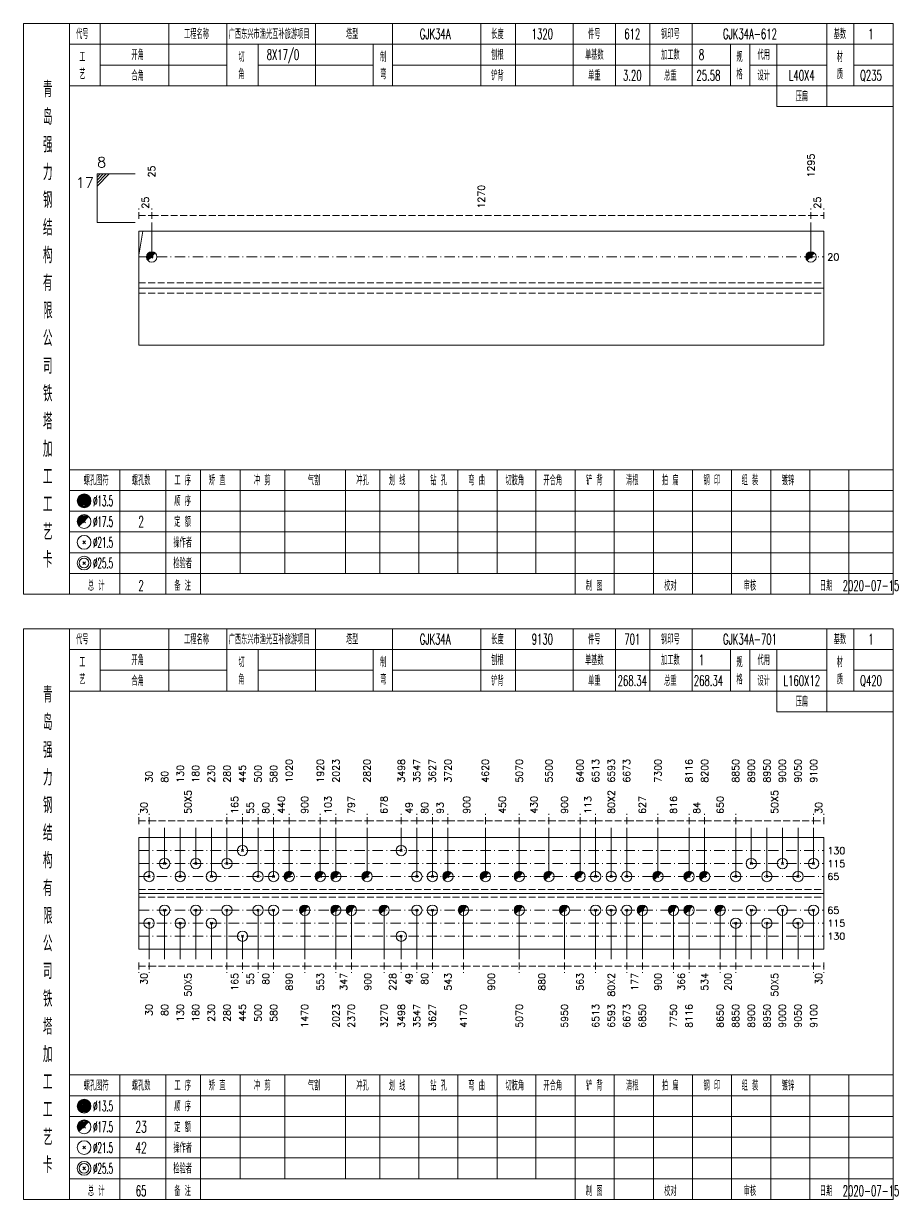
# Model space of a CAD drawing. Extents: x 0 to 2606, y -377 to 6479.
# Drawn here: x 522.8 to 775.7, y 3500 to 3840 of the extents above; entities that cross this region are included whole.
import ezdxf
from ezdxf.enums import TextEntityAlignment as Align

# ---------------------------------------------------------------- set-up
doc = ezdxf.new("R2010")
doc.units = 0
doc.header["$MEASUREMENT"] = 0
doc.linetypes.add('一点画线', pattern=[5.2, 3, -1, 0.2, -1])
doc.linetypes.add('虚线', pattern=[2.75, 2, -0.75])
doc.layers.get('0').update_dxf_attribs({"linetype": 'CONTINUOUS', "lineweight": 25})
doc.layers.add('1', color=7, linetype='CONTINUOUS', lineweight=25)
doc.layers.add('4', color=7, linetype='CONTINUOUS', lineweight=25)
doc.styles.get("Standard").update_dxf_attribs({"font": 'simplex.shx', "width": 0.7, "height": 3, "bigfont": 'gbhzfs.shx'})

msp = doc.modelspace()

# ---------------------------------------------------------------- linework, layer by layer
at = {"color": 7, "linetype": 'Continuous', "lineweight": 13}
for p, q in [((544.1, 3796.5), (555.1, 3796.5)), ((544.1, 3782.5), (544.1, 3796.5)), ((544.97, 3796.5), (544.1, 3795.62)), ((545.85, 3796.5), (544.1, 3794.75)), ((546.72, 3796.5), (544.1, 3793.88)), ((547.6, 3796.5), (544.1, 3793)), ((544.1, 3782.5), (555.1, 3782.5)), ((559.85, 3772.5), (559.85, 3782.5)), ((750.45, 3772.5), (750.45, 3782.5)), ((556.1, 3772.99), (557.3, 3780)), ((559.1, 3593.38), (559.1, 3607.5)), ((563.6, 3597.12), (563.6, 3607.5)), ((568.1, 3593.38), (568.1, 3607.5)), ((572.6, 3597.12), (572.6, 3607.5)), ((577.1, 3593.38), (577.1, 3607.5)), ((581.6, 3597.12), (581.6, 3607.5)), ((586.1, 3600.88), (586.1, 3607.5)), ((590.6, 3593.38), (590.6, 3607.5)), ((595.1, 3593.38), (595.1, 3607.5)), ((599.6, 3593.38), (599.6, 3607.5)), ((608.6, 3593.38), (608.6, 3607.5)), ((613.1, 3593.38), (613.1, 3607.5)), ((622.1, 3593.38), (622.1, 3607.5)), ((632, 3600.88), (632, 3607.5)), ((636.5, 3593.38), (636.5, 3607.5)), ((641, 3593.38), (641, 3607.5)), ((645.5, 3593.38), (645.5, 3607.5)), ((656.34, 3593.38), (656.34, 3607.5)), ((666.11, 3593.38), (666.11, 3607.5)), ((674.7, 3593.38), (674.7, 3607.5)), ((683.7, 3593.38), (683.7, 3607.5)), ((688.2, 3593.38), (688.2, 3607.5)), ((692.7, 3593.38), (692.7, 3607.5)), ((697.2, 3593.38), (697.2, 3607.5)), ((706.2, 3593.38), (706.2, 3607.5)), ((715.2, 3593.38), (715.2, 3607.5)), ((719.7, 3593.38), (719.7, 3607.5)), ((728.7, 3593.38), (728.7, 3607.5)), ((733.2, 3597.12), (733.2, 3607.5)), ((737.7, 3593.38), (737.7, 3607.5)), ((742.2, 3597.12), (742.2, 3607.5)), ((746.7, 3593.38), (746.7, 3607.5)), ((751.2, 3597.12), (751.2, 3607.5)), ((585.8, 3600.57), (586.4, 3601.18)), ((586.4, 3600.57), (585.8, 3601.18)), ((631.7, 3600.57), (632.3, 3601.18)), ((632.3, 3600.57), (631.7, 3601.18)), ((563.3, 3596.82), (563.9, 3597.43)), ((563.9, 3596.82), (563.3, 3597.43)), ((572.3, 3596.82), (572.9, 3597.43)), ((572.9, 3596.82), (572.3, 3597.43)), ((581.3, 3596.82), (581.9, 3597.43)), ((581.9, 3596.82), (581.3, 3597.43)), ((732.9, 3596.82), (733.5, 3597.43)), ((733.5, 3596.82), (732.9, 3597.43)), ((741.9, 3596.82), (742.5, 3597.43)), ((742.5, 3596.82), (741.9, 3597.43)), ((750.9, 3596.82), (751.5, 3597.43)), ((751.5, 3596.82), (750.9, 3597.43)), ((558.8, 3593.07), (559.4, 3593.68)), ((559.4, 3593.07), (558.8, 3593.68)), ((567.8, 3593.07), (568.4, 3593.68)), ((568.4, 3593.07), (567.8, 3593.68)), ((576.8, 3593.07), (577.4, 3593.68)), ((577.4, 3593.07), (576.8, 3593.68)), ((590.3, 3593.07), (590.9, 3593.68)), ((590.9, 3593.07), (590.3, 3593.68)), ((594.8, 3593.07), (595.4, 3593.68)), ((595.4, 3593.07), (594.8, 3593.68)), ((636.2, 3593.07), (636.8, 3593.68)), ((636.8, 3593.07), (636.2, 3593.68)), ((640.7, 3593.07), (641.3, 3593.68)), ((641.3, 3593.07), (640.7, 3593.68)), ((687.9, 3593.07), (688.5, 3593.68)), ((688.5, 3593.07), (687.9, 3593.68)), ((692.4, 3593.07), (693, 3593.68)), ((693, 3593.07), (692.4, 3593.68)), ((696.9, 3593.07), (697.5, 3593.68)), ((697.5, 3593.07), (696.9, 3593.68)), ((728.4, 3593.07), (729, 3593.68)), ((729, 3593.07), (728.4, 3593.68)), ((737.4, 3593.07), (738, 3593.68)), ((738, 3593.07), (737.4, 3593.68)), ((746.4, 3593.07), (747, 3593.68)), ((747, 3593.07), (746.4, 3593.68)), ((563.6, 3583.62), (563.6, 3569.5)), ((572.6, 3583.62), (572.6, 3569.5)), ((581.6, 3583.62), (581.6, 3569.5)), ((590.6, 3583.62), (590.6, 3569.5)), ((595.1, 3583.62), (595.1, 3569.5)), ((604.1, 3583.62), (604.1, 3569.5)), ((613.1, 3583.62), (613.1, 3569.5)), ((617.6, 3583.62), (617.6, 3569.5)), ((627.05, 3583.62), (627.05, 3569.5)), ((636.5, 3583.62), (636.5, 3569.5)), ((641, 3583.62), (641, 3569.5)), ((650, 3583.62), (650, 3569.5)), ((666.11, 3583.62), (666.11, 3569.5)), ((679.2, 3583.62), (679.2, 3569.5)), ((688.2, 3583.62), (688.2, 3569.5)), ((692.7, 3583.62), (692.7, 3569.5)), ((697.2, 3583.62), (697.2, 3569.5)), ((701.7, 3583.62), (701.7, 3569.5)), ((710.7, 3583.62), (710.7, 3569.5)), ((715.2, 3583.62), (715.2, 3569.5)), ((724.2, 3583.62), (724.2, 3569.5)), ((733.2, 3583.62), (733.2, 3569.5)), ((742.2, 3583.62), (742.2, 3569.5)), ((751.2, 3583.62), (751.2, 3569.5)), ((559.1, 3579.88), (559.1, 3569.5)), ((568.1, 3579.88), (568.1, 3569.5)), ((577.1, 3579.88), (577.1, 3569.5)), ((728.7, 3579.88), (728.7, 3569.5)), ((737.7, 3579.88), (737.7, 3569.5)), ((746.7, 3579.88), (746.7, 3569.5)), ((586.1, 3576.12), (586.1, 3569.5)), ((632, 3576.12), (632, 3569.5))]:
    msp.add_line(p, q, dxfattribs=at)
at = {"color": 8, "linetype": '虚线', "lineweight": 9}
for p, q in [((556.1, 3783.5), (556.1, 3786.5)), ((556.1, 3784.5), (559.85, 3784.5)), ((559.85, 3783.5), (559.85, 3786.5)), ((559.85, 3783.5), (559.85, 3786.5)), ((559.85, 3784.5), (750.45, 3784.5)), ((750.45, 3783.5), (750.45, 3786.5)), ((750.45, 3783.5), (750.45, 3786.5)), ((750.45, 3784.5), (754.2, 3784.5)), ((754.2, 3783.5), (754.2, 3786.5)), ((556.1, 3608.5), (556.1, 3611.5)), ((559.1, 3608.5), (559.1, 3611.5)), ((559.1, 3608.5), (559.1, 3611.5)), ((581.6, 3608.5), (581.6, 3611.5)), ((581.6, 3608.5), (581.6, 3611.5)), ((586.1, 3608.5), (586.1, 3611.5)), ((586.1, 3608.5), (586.1, 3611.5)), ((590.6, 3608.5), (590.6, 3611.5)), ((590.6, 3608.5), (590.6, 3611.5)), ((595.1, 3608.5), (595.1, 3611.5)), ((595.1, 3608.5), (595.1, 3611.5)), ((599.6, 3608.5), (599.6, 3611.5)), ((599.6, 3608.5), (599.6, 3611.5)), ((608.6, 3608.5), (608.6, 3611.5)), ((608.6, 3608.5), (608.6, 3611.5)), ((613.1, 3608.5), (613.1, 3611.5)), ((613.1, 3608.5), (613.1, 3611.5)), ((622.1, 3608.5), (622.1, 3611.5)), ((622.1, 3608.5), (622.1, 3611.5)), ((632, 3608.5), (632, 3611.5)), ((632, 3608.5), (632, 3611.5)), ((636.5, 3608.5), (636.5, 3611.5)), ((636.5, 3608.5), (636.5, 3611.5)), ((641, 3608.5), (641, 3611.5)), ((641, 3608.5), (641, 3611.5)), ((645.5, 3608.5), (645.5, 3611.5)), ((645.5, 3608.5), (645.5, 3611.5)), ((656.34, 3608.5), (656.34, 3611.5)), ((656.34, 3608.5), (656.34, 3611.5)), ((666.11, 3608.5), (666.11, 3611.5)), ((666.11, 3608.5), (666.11, 3611.5)), ((674.7, 3608.5), (674.7, 3611.5)), ((674.7, 3608.5), (674.7, 3611.5)), ((683.7, 3608.5), (683.7, 3611.5)), ((683.7, 3608.5), (683.7, 3611.5)), ((688.2, 3608.5), (688.2, 3611.5)), ((688.2, 3608.5), (688.2, 3611.5)), ((697.2, 3608.5), (697.2, 3611.5)), ((697.2, 3608.5), (697.2, 3611.5)), ((706.2, 3608.5), (706.2, 3611.5)), ((706.2, 3608.5), (706.2, 3611.5)), ((715.2, 3608.5), (715.2, 3611.5)), ((715.2, 3608.5), (715.2, 3611.5)), ((719.7, 3608.5), (719.7, 3611.5)), ((719.7, 3608.5), (719.7, 3611.5)), ((728.7, 3608.5), (728.7, 3611.5)), ((728.7, 3608.5), (728.7, 3611.5)), ((751.2, 3608.5), (751.2, 3611.5)), ((751.2, 3608.5), (751.2, 3611.5)), ((754.2, 3608.5), (754.2, 3611.5)), ((556.1, 3609.5), (559.1, 3609.5)), ((559.1, 3609.5), (581.6, 3609.5)), ((581.6, 3609.5), (586.1, 3609.5)), ((586.1, 3609.5), (590.6, 3609.5)), ((590.6, 3609.5), (595.1, 3609.5)), ((595.1, 3609.5), (599.6, 3609.5)), ((599.6, 3609.5), (608.6, 3609.5)), ((608.6, 3609.5), (613.1, 3609.5)), ((613.1, 3609.5), (622.1, 3609.5)), ((622.1, 3609.5), (632, 3609.5)), ((632, 3609.5), (636.5, 3609.5)), ((636.5, 3609.5), (641, 3609.5)), ((641, 3609.5), (645.5, 3609.5)), ((645.5, 3609.5), (656.34, 3609.5)), ((656.34, 3609.5), (666.11, 3609.5)), ((666.11, 3609.5), (674.7, 3609.5)), ((674.7, 3609.5), (683.7, 3609.5)), ((683.7, 3609.5), (688.2, 3609.5)), ((688.2, 3609.5), (697.2, 3609.5)), ((697.2, 3609.5), (706.2, 3609.5)), ((706.2, 3609.5), (715.2, 3609.5)), ((715.2, 3609.5), (719.7, 3609.5)), ((719.7, 3609.5), (728.7, 3609.5)), ((728.7, 3609.5), (751.2, 3609.5)), ((751.2, 3609.5), (754.2, 3609.5)), ((556.1, 3568.5), (556.1, 3565.5)), ((556.1, 3567.5), (559.1, 3567.5)), ((559.1, 3568.5), (559.1, 3565.5)), ((559.1, 3568.5), (559.1, 3565.5)), ((559.1, 3567.5), (581.6, 3567.5)), ((581.6, 3568.5), (581.6, 3565.5)), ((581.6, 3568.5), (581.6, 3565.5)), ((581.6, 3567.5), (586.1, 3567.5)), ((586.1, 3568.5), (586.1, 3565.5)), ((586.1, 3568.5), (586.1, 3565.5)), ((586.1, 3567.5), (590.6, 3567.5)), ((590.6, 3568.5), (590.6, 3565.5)), ((590.6, 3568.5), (590.6, 3565.5)), ((590.6, 3567.5), (595.1, 3567.5)), ((595.1, 3568.5), (595.1, 3565.5)), ((595.1, 3568.5), (595.1, 3565.5)), ((595.1, 3567.5), (604.1, 3567.5)), ((604.1, 3568.5), (604.1, 3565.5)), ((604.1, 3568.5), (604.1, 3565.5)), ((604.1, 3567.5), (613.1, 3567.5)), ((613.1, 3568.5), (613.1, 3565.5)), ((613.1, 3568.5), (613.1, 3565.5)), ((613.1, 3567.5), (617.6, 3567.5)), ((617.6, 3568.5), (617.6, 3565.5)), ((617.6, 3568.5), (617.6, 3565.5)), ((617.6, 3567.5), (627.05, 3567.5)), ((627.05, 3568.5), (627.05, 3565.5)), ((627.05, 3568.5), (627.05, 3565.5)), ((627.05, 3567.5), (632, 3567.5)), ((632, 3568.5), (632, 3565.5)), ((632, 3568.5), (632, 3565.5)), ((632, 3567.5), (636.5, 3567.5)), ((636.5, 3568.5), (636.5, 3565.5)), ((636.5, 3568.5), (636.5, 3565.5)), ((636.5, 3567.5), (641, 3567.5)), ((641, 3568.5), (641, 3565.5)), ((641, 3568.5), (641, 3565.5)), ((641, 3567.5), (650, 3567.5)), ((650, 3568.5), (650, 3565.5)), ((650, 3568.5), (650, 3565.5)), ((650, 3567.5), (666.11, 3567.5)), ((666.11, 3568.5), (666.11, 3565.5)), ((666.11, 3568.5), (666.11, 3565.5)), ((666.11, 3567.5), (679.2, 3567.5)), ((679.2, 3568.5), (679.2, 3565.5)), ((679.2, 3568.5), (679.2, 3565.5)), ((679.2, 3567.5), (688.2, 3567.5)), ((688.2, 3568.5), (688.2, 3565.5)), ((688.2, 3568.5), (688.2, 3565.5)), ((688.2, 3567.5), (697.2, 3567.5)), ((697.2, 3568.5), (697.2, 3565.5)), ((697.2, 3568.5), (697.2, 3565.5)), ((697.2, 3567.5), (701.7, 3567.5)), ((701.7, 3568.5), (701.7, 3565.5)), ((701.7, 3568.5), (701.7, 3565.5)), ((701.7, 3567.5), (710.7, 3567.5)), ((710.7, 3568.5), (710.7, 3565.5)), ((710.7, 3568.5), (710.7, 3565.5)), ((710.7, 3567.5), (715.2, 3567.5)), ((715.2, 3568.5), (715.2, 3565.5)), ((715.2, 3568.5), (715.2, 3565.5)), ((715.2, 3567.5), (724.2, 3567.5)), ((724.2, 3568.5), (724.2, 3565.5)), ((724.2, 3568.5), (724.2, 3565.5)), ((724.2, 3567.5), (728.7, 3567.5)), ((728.7, 3568.5), (728.7, 3565.5)), ((728.7, 3568.5), (728.7, 3565.5)), ((728.7, 3567.5), (751.2, 3567.5)), ((751.2, 3568.5), (751.2, 3565.5)), ((751.2, 3568.5), (751.2, 3565.5)), ((751.2, 3567.5), (754.2, 3567.5)), ((754.2, 3568.5), (754.2, 3565.5))]:
    msp.add_line(p, q, dxfattribs=at)
at = {"color": 7, "linetype": 'Continuous', "lineweight": 18}
for p, q in [((556.1, 3780), (556.1, 3747)), ((556.1, 3780), (754.2, 3780)), ((754.2, 3780), (754.2, 3747)), ((556.1, 3763.5), (754.2, 3763.5)), ((556.1, 3604.62), (556.1, 3572.38)), ((556.1, 3604.62), (754.2, 3604.62)), ((754.2, 3604.62), (754.2, 3572.38)), ((556.1, 3588.5), (754.2, 3588.5))]:
    msp.add_line(p, q, dxfattribs=at)
at = {"color": 3, "linetype": '一点画线', "lineweight": 13}
for p, q in [((556.1, 3772.5), (754.2, 3772.5)), ((556.1, 3600.88), (754.2, 3600.88)), ((556.1, 3597.12), (754.2, 3597.12)), ((556.1, 3593.38), (754.2, 3593.38)), ((556.1, 3583.62), (754.2, 3583.62)), ((556.1, 3579.88), (754.2, 3579.88)), ((556.1, 3576.12), (754.2, 3576.12))]:
    msp.add_line(p, q, dxfattribs=at)
at = {"color": 7, "linetype": 'Continuous', "lineweight": 0}
for p, q in [((559.55, 3772.2), (560.15, 3772.8)), ((559.55, 3772.8), (560.15, 3772.2)), ((750.15, 3772.2), (750.75, 3772.8)), ((750.15, 3772.8), (750.75, 3772.2)), ((599.3, 3593.07), (599.9, 3593.68)), ((599.3, 3593.68), (599.9, 3593.07)), ((608.3, 3593.07), (608.9, 3593.68)), ((608.3, 3593.68), (608.9, 3593.07)), ((612.8, 3593.07), (613.4, 3593.68)), ((612.8, 3593.68), (613.4, 3593.07)), ((621.8, 3593.07), (622.4, 3593.68)), ((621.8, 3593.68), (622.4, 3593.07)), ((645.2, 3593.07), (645.8, 3593.68)), ((645.2, 3593.68), (645.8, 3593.07)), ((656.04, 3593.07), (656.64, 3593.68)), ((656.04, 3593.68), (656.64, 3593.07)), ((665.81, 3593.07), (666.41, 3593.68)), ((665.81, 3593.68), (666.41, 3593.07)), ((674.4, 3593.07), (675, 3593.68)), ((674.4, 3593.68), (675, 3593.07)), ((683.4, 3593.07), (684, 3593.68)), ((683.4, 3593.68), (684, 3593.07)), ((705.9, 3593.07), (706.5, 3593.68)), ((705.9, 3593.68), (706.5, 3593.07)), ((714.9, 3593.07), (715.5, 3593.68)), ((714.9, 3593.68), (715.5, 3593.07)), ((719.4, 3593.07), (720, 3593.68)), ((719.4, 3593.68), (720, 3593.07))]:
    msp.add_line(p, q, dxfattribs=at)
at = {"color": 1, "linetype": '虚线', "lineweight": 18}
for p, q in [((556.1, 3765), (754.2, 3765)), ((556.1, 3762), (754.2, 3762)), ((556.1, 3589.62), (754.2, 3589.62)), ((556.1, 3587.38), (754.2, 3587.38))]:
    msp.add_line(p, q, dxfattribs=at)
at = {"color": 7, "linetype": 'Continuous', "lineweight": 13}
for centre in [(559.85, 3772.5), (750.45, 3772.5), (586.1, 3600.88), (632, 3600.88), (563.6, 3597.12), (572.6, 3597.12), (581.6, 3597.12), (733.2, 3597.12), (742.2, 3597.12), (751.2, 3597.12), (559.1, 3593.38), (568.1, 3593.38), (577.1, 3593.38), (590.6, 3593.38), (595.1, 3593.38), (599.6, 3593.38), (608.6, 3593.38), (613.1, 3593.38), (622.1, 3593.38), (636.5, 3593.38), (641, 3593.38), (645.5, 3593.38), (656.34, 3593.38), (666.11, 3593.38), (674.7, 3593.38), (683.7, 3593.38), (688.2, 3593.38), (692.7, 3593.38), (697.2, 3593.38), (706.2, 3593.38), (715.2, 3593.38), (719.7, 3593.38), (728.7, 3593.38), (737.7, 3593.38), (746.7, 3593.38)]:
    msp.add_circle(centre, 1.5, dxfattribs=at)
for centre, radius in [((559.85, 3772.5), 1.35), ((559.85, 3772.5), 1.2), ((559.85, 3772.5), 1.05), ((559.85, 3772.5), 0.9), ((559.85, 3772.5), 0.75), ((559.85, 3772.5), 0.6), ((559.85, 3772.5), 0.45), ((559.85, 3772.5), 0.3), ((559.85, 3772.5), 0.15), ((750.45, 3772.5), 1.35), ((750.45, 3772.5), 1.2), ((750.45, 3772.5), 1.05), ((750.45, 3772.5), 0.9), ((750.45, 3772.5), 0.75), ((750.45, 3772.5), 0.6), ((750.45, 3772.5), 0.45), ((750.45, 3772.5), 0.3), ((750.45, 3772.5), 0.15), ((599.6, 3593.38), 1.35), ((599.6, 3593.38), 1.2), ((599.6, 3593.38), 1.05), ((599.6, 3593.38), 0.9), ((599.6, 3593.38), 0.75), ((599.6, 3593.38), 0.6), ((599.6, 3593.38), 0.45), ((608.6, 3593.38), 1.35), ((608.6, 3593.38), 1.2), ((608.6, 3593.38), 1.05), ((608.6, 3593.38), 0.9), ((608.6, 3593.38), 0.75), ((608.6, 3593.38), 0.6), ((608.6, 3593.38), 0.45), ((613.1, 3593.38), 1.35), ((613.1, 3593.38), 1.2), ((613.1, 3593.38), 1.05), ((613.1, 3593.38), 0.9), ((613.1, 3593.38), 0.75), ((613.1, 3593.38), 0.6), ((613.1, 3593.38), 0.45), ((622.1, 3593.38), 1.35), ((622.1, 3593.38), 1.2), ((622.1, 3593.38), 1.05), ((622.1, 3593.38), 0.9), ((622.1, 3593.38), 0.75), ((622.1, 3593.38), 0.6), ((622.1, 3593.38), 0.45), ((645.5, 3593.38), 1.35), ((645.5, 3593.38), 1.2), ((645.5, 3593.38), 1.05), ((645.5, 3593.38), 0.9), ((645.5, 3593.38), 0.75), ((645.5, 3593.38), 0.6), ((645.5, 3593.38), 0.45), ((656.34, 3593.38), 1.35), ((656.34, 3593.38), 1.2), ((656.34, 3593.38), 1.05), ((656.34, 3593.38), 0.9), ((656.34, 3593.38), 0.75), ((656.34, 3593.38), 0.6), ((656.34, 3593.38), 0.45), ((666.11, 3593.38), 1.35), ((666.11, 3593.38), 1.2), ((666.11, 3593.38), 1.05), ((666.11, 3593.38), 0.9), ((666.11, 3593.38), 0.75), ((666.11, 3593.38), 0.6), ((666.11, 3593.38), 0.45), ((674.7, 3593.38), 1.35), ((674.7, 3593.38), 1.2), ((674.7, 3593.38), 1.05), ((674.7, 3593.38), 0.9), ((674.7, 3593.38), 0.75), ((674.7, 3593.38), 0.6), ((674.7, 3593.38), 0.45), ((683.7, 3593.38), 1.35), ((683.7, 3593.38), 1.2), ((683.7, 3593.38), 1.05), ((683.7, 3593.38), 0.9), ((683.7, 3593.38), 0.75), ((683.7, 3593.38), 0.6), ((683.7, 3593.38), 0.45), ((706.2, 3593.38), 1.35), ((706.2, 3593.38), 1.2), ((706.2, 3593.38), 1.05), ((706.2, 3593.38), 0.9), ((706.2, 3593.38), 0.75), ((706.2, 3593.38), 0.6), ((706.2, 3593.38), 0.45), ((715.2, 3593.38), 1.35), ((715.2, 3593.38), 1.2), ((715.2, 3593.38), 1.05), ((715.2, 3593.38), 0.9), ((715.2, 3593.38), 0.75), ((715.2, 3593.38), 0.6), ((715.2, 3593.38), 0.45), ((719.7, 3593.38), 1.35), ((719.7, 3593.38), 1.2), ((719.7, 3593.38), 1.05), ((719.7, 3593.38), 0.9), ((719.7, 3593.38), 0.75), ((719.7, 3593.38), 0.6), ((719.7, 3593.38), 0.45), ((599.6, 3593.38), 0.3), ((599.6, 3593.38), 0.15), ((608.6, 3593.38), 0.3), ((608.6, 3593.38), 0.15), ((613.1, 3593.38), 0.3), ((613.1, 3593.38), 0.15), ((622.1, 3593.38), 0.3), ((622.1, 3593.38), 0.15), ((645.5, 3593.38), 0.3), ((645.5, 3593.38), 0.15), ((656.34, 3593.38), 0.3), ((656.34, 3593.38), 0.15), ((666.11, 3593.38), 0.3), ((666.11, 3593.38), 0.15), ((674.7, 3593.38), 0.3), ((674.7, 3593.38), 0.15), ((683.7, 3593.38), 0.3), ((683.7, 3593.38), 0.15), ((706.2, 3593.38), 0.3), ((706.2, 3593.38), 0.15), ((715.2, 3593.38), 0.3), ((715.2, 3593.38), 0.15), ((719.7, 3593.38), 0.3), ((719.7, 3593.38), 0.15)]:
    msp.add_arc(centre, radius, 45, 225, dxfattribs=at)
at = {"layer": '1', "color": 7, "linetype": 'Continuous', "lineweight": 18}
for p, q in [((556.1, 3747), (754.2, 3747)), ((556.1, 3572.38), (754.2, 3572.38))]:
    msp.add_line(p, q, dxfattribs=at)
at = {"layer": '1', "color": 7, "linetype": 'Continuous', "lineweight": 13}
for p, q in [((563.3, 3583.32), (563.9, 3583.93)), ((563.9, 3583.32), (563.3, 3583.93)), ((572.3, 3583.32), (572.9, 3583.93)), ((572.9, 3583.32), (572.3, 3583.93)), ((581.3, 3583.32), (581.9, 3583.93)), ((581.9, 3583.32), (581.3, 3583.93)), ((590.3, 3583.32), (590.9, 3583.93)), ((590.9, 3583.32), (590.3, 3583.93)), ((594.8, 3583.32), (595.4, 3583.93)), ((595.4, 3583.32), (594.8, 3583.93)), ((636.2, 3583.32), (636.8, 3583.93)), ((636.8, 3583.32), (636.2, 3583.93)), ((640.7, 3583.32), (641.3, 3583.93)), ((641.3, 3583.32), (640.7, 3583.93)), ((687.9, 3583.32), (688.5, 3583.93)), ((688.5, 3583.32), (687.9, 3583.93)), ((692.4, 3583.32), (693, 3583.93)), ((693, 3583.32), (692.4, 3583.93)), ((696.9, 3583.32), (697.5, 3583.93)), ((697.5, 3583.32), (696.9, 3583.93)), ((732.9, 3583.32), (733.5, 3583.93)), ((733.5, 3583.32), (732.9, 3583.93)), ((741.9, 3583.32), (742.5, 3583.93)), ((742.5, 3583.32), (741.9, 3583.93)), ((750.9, 3583.32), (751.5, 3583.93)), ((751.5, 3583.32), (750.9, 3583.93)), ((558.8, 3579.57), (559.4, 3580.18)), ((559.4, 3579.57), (558.8, 3580.18)), ((567.8, 3579.57), (568.4, 3580.18)), ((568.4, 3579.57), (567.8, 3580.18)), ((576.8, 3579.57), (577.4, 3580.18)), ((577.4, 3579.57), (576.8, 3580.18)), ((728.4, 3579.57), (729, 3580.18)), ((729, 3579.57), (728.4, 3580.18)), ((737.4, 3579.57), (738, 3580.18)), ((738, 3579.57), (737.4, 3580.18)), ((746.4, 3579.57), (747, 3580.18)), ((747, 3579.57), (746.4, 3580.18)), ((585.8, 3575.82), (586.4, 3576.43)), ((586.4, 3575.82), (585.8, 3576.43)), ((631.7, 3575.82), (632.3, 3576.43)), ((632.3, 3575.82), (631.7, 3576.43))]:
    msp.add_line(p, q, dxfattribs=at)
at = {"layer": '1', "color": 7, "linetype": 'Continuous', "lineweight": 0}
for p, q in [((603.8, 3583.32), (604.4, 3583.93)), ((603.8, 3583.93), (604.4, 3583.32)), ((612.8, 3583.32), (613.4, 3583.93)), ((612.8, 3583.93), (613.4, 3583.32)), ((617.3, 3583.32), (617.9, 3583.93)), ((617.3, 3583.93), (617.9, 3583.32)), ((626.75, 3583.32), (627.35, 3583.93)), ((626.75, 3583.93), (627.35, 3583.32)), ((649.7, 3583.32), (650.3, 3583.93)), ((649.7, 3583.93), (650.3, 3583.32)), ((665.81, 3583.32), (666.41, 3583.93)), ((665.81, 3583.93), (666.41, 3583.32)), ((678.9, 3583.32), (679.5, 3583.93)), ((678.9, 3583.93), (679.5, 3583.32)), ((701.4, 3583.32), (702, 3583.93)), ((701.4, 3583.93), (702, 3583.32)), ((710.4, 3583.32), (711, 3583.93)), ((710.4, 3583.93), (711, 3583.32)), ((714.9, 3583.32), (715.5, 3583.93)), ((714.9, 3583.93), (715.5, 3583.32)), ((723.9, 3583.32), (724.5, 3583.93)), ((723.9, 3583.93), (724.5, 3583.32))]:
    msp.add_line(p, q, dxfattribs=at)
at = {"layer": '1', "color": 7, "linetype": 'Continuous', "lineweight": 13}
for centre in [(563.6, 3583.62), (572.6, 3583.62), (581.6, 3583.62), (590.6, 3583.62), (595.1, 3583.62), (604.1, 3583.62), (613.1, 3583.62), (617.6, 3583.62), (627.05, 3583.62), (636.5, 3583.62), (641, 3583.62), (650, 3583.62), (666.11, 3583.62), (679.2, 3583.62), (688.2, 3583.62), (692.7, 3583.62), (697.2, 3583.62), (701.7, 3583.62), (710.7, 3583.62), (715.2, 3583.62), (724.2, 3583.62), (733.2, 3583.62), (742.2, 3583.62), (751.2, 3583.62), (559.1, 3579.88), (568.1, 3579.88), (577.1, 3579.88), (728.7, 3579.88), (737.7, 3579.88), (746.7, 3579.88), (586.1, 3576.12), (632, 3576.12)]:
    msp.add_circle(centre, 1.5, dxfattribs=at)
for centre, radius in [((604.1, 3583.62), 1.35), ((604.1, 3583.62), 1.2), ((604.1, 3583.62), 1.05), ((604.1, 3583.62), 0.9), ((604.1, 3583.62), 0.75), ((604.1, 3583.62), 0.6), ((604.1, 3583.62), 0.45), ((604.1, 3583.62), 0.3), ((604.1, 3583.62), 0.15), ((613.1, 3583.62), 1.35), ((613.1, 3583.62), 1.2), ((613.1, 3583.62), 1.05), ((613.1, 3583.62), 0.9), ((613.1, 3583.62), 0.75), ((613.1, 3583.62), 0.6), ((613.1, 3583.62), 0.45), ((613.1, 3583.62), 0.3), ((613.1, 3583.62), 0.15), ((617.6, 3583.62), 1.35), ((617.6, 3583.62), 1.2), ((617.6, 3583.62), 1.05), ((617.6, 3583.62), 0.9), ((617.6, 3583.62), 0.75), ((617.6, 3583.62), 0.6), ((617.6, 3583.62), 0.45), ((617.6, 3583.62), 0.3), ((617.6, 3583.62), 0.15), ((627.05, 3583.62), 1.35), ((627.05, 3583.62), 1.2), ((627.05, 3583.62), 1.05), ((627.05, 3583.62), 0.9), ((627.05, 3583.62), 0.75), ((627.05, 3583.62), 0.6), ((627.05, 3583.62), 0.45), ((627.05, 3583.62), 0.3), ((627.05, 3583.62), 0.15), ((650, 3583.62), 1.35), ((650, 3583.62), 1.2), ((650, 3583.62), 1.05), ((650, 3583.62), 0.9), ((650, 3583.62), 0.75), ((650, 3583.62), 0.6), ((650, 3583.62), 0.45), ((650, 3583.62), 0.3), ((650, 3583.62), 0.15), ((666.11, 3583.62), 1.35), ((666.11, 3583.62), 1.2), ((666.11, 3583.62), 1.05), ((666.11, 3583.62), 0.9), ((666.11, 3583.62), 0.75), ((666.11, 3583.62), 0.6), ((666.11, 3583.62), 0.45), ((666.11, 3583.62), 0.3), ((666.11, 3583.62), 0.15), ((679.2, 3583.62), 1.35), ((679.2, 3583.62), 1.2), ((679.2, 3583.62), 1.05), ((679.2, 3583.62), 0.9), ((679.2, 3583.62), 0.75), ((679.2, 3583.62), 0.6), ((679.2, 3583.62), 0.45), ((679.2, 3583.62), 0.3), ((679.2, 3583.62), 0.15), ((701.7, 3583.62), 1.35), ((701.7, 3583.62), 1.2), ((701.7, 3583.62), 1.05), ((701.7, 3583.62), 0.9), ((701.7, 3583.62), 0.75), ((701.7, 3583.62), 0.6), ((701.7, 3583.62), 0.45), ((701.7, 3583.62), 0.3), ((701.7, 3583.62), 0.15), ((710.7, 3583.62), 1.35), ((710.7, 3583.62), 1.2), ((710.7, 3583.62), 1.05), ((710.7, 3583.62), 0.9), ((710.7, 3583.62), 0.75), ((710.7, 3583.62), 0.6), ((710.7, 3583.62), 0.45), ((710.7, 3583.62), 0.3), ((710.7, 3583.62), 0.15), ((715.2, 3583.62), 1.35), ((715.2, 3583.62), 1.2), ((715.2, 3583.62), 1.05), ((715.2, 3583.62), 0.9), ((715.2, 3583.62), 0.75), ((715.2, 3583.62), 0.6), ((715.2, 3583.62), 0.45), ((715.2, 3583.62), 0.3), ((715.2, 3583.62), 0.15), ((724.2, 3583.62), 1.35), ((724.2, 3583.62), 1.2), ((724.2, 3583.62), 1.05), ((724.2, 3583.62), 0.9), ((724.2, 3583.62), 0.75), ((724.2, 3583.62), 0.6), ((724.2, 3583.62), 0.45), ((724.2, 3583.62), 0.3), ((724.2, 3583.62), 0.15)]:
    msp.add_arc(centre, radius, 45, 225, dxfattribs=at)
at = {"layer": '4', "color": 1, "linetype": 'Continuous', "lineweight": 18}
for p, q in [((536.1, 3675), (536.1, 3840)), ((545, 3822), (545, 3840)), ((564.8, 3822), (564.8, 3840)), ((581.6, 3822), (581.6, 3840)), ((607.2, 3822), (607.2, 3840)), ((629.5, 3822), (629.5, 3840)), ((655, 3822), (655, 3840)), ((665, 3822), (665, 3840)), ((681.7, 3822), (681.7, 3840)), ((693.9, 3822), (693.9, 3840)), ((703.9, 3822), (703.9, 3840)), ((716.1, 3822), (716.1, 3840)), ((755, 3816), (755, 3840)), ((762.8, 3822), (762.8, 3840)), ((536.1, 3834), (774.2, 3834)), ((590.6, 3822), (590.6, 3834)), ((623.9, 3822), (623.9, 3834)), ((727.2, 3822), (727.2, 3834)), ((732.8, 3822), (732.8, 3834)), ((740.6, 3816), (740.6, 3834)), ((545, 3828), (581.6, 3828)), ((590.6, 3828), (623.9, 3828)), ((629.5, 3828), (727.2, 3828)), ((732.8, 3828), (755, 3828)), ((762.8, 3828), (774.2, 3828)), ((536.1, 3822), (774.2, 3822)), ((740.6, 3816), (774.2, 3816)), ((536.1, 3711), (774.2, 3711)), ((550.6, 3675), (550.6, 3711)), ((563.9, 3675), (563.9, 3711)), ((574, 3675), (574, 3711)), ((585.4, 3681), (585.4, 3711)), ((598.3, 3681), (598.3, 3711)), ((615.9, 3681), (615.9, 3711)), ((625.8, 3681), (625.8, 3711)), ((637.1, 3681), (637.1, 3711)), ((648.4, 3681), (648.4, 3711)), ((659.7, 3681), (659.7, 3711)), ((670.9, 3681), (670.9, 3711)), ((682.3, 3681), (682.3, 3711)), ((693.6, 3681), (693.6, 3711)), ((704.9, 3681), (704.9, 3711)), ((716.2, 3681), (716.2, 3711)), ((727.5, 3681), (727.5, 3711)), ((738.8, 3681), (738.8, 3711)), ((750.1, 3681), (750.1, 3711)), ((761.4, 3681), (761.4, 3711)), ((536.1, 3705), (774.2, 3705)), ((536.1, 3699), (774.2, 3699)), ((536.1, 3693), (774.2, 3693)), ((536.1, 3687), (774.2, 3687)), ((536.1, 3681), (774.2, 3681)), ((682.3, 3675), (682.3, 3681)), ((693.6, 3675), (693.6, 3681)), ((704.9, 3675), (704.9, 3681)), ((716.2, 3675), (716.2, 3681)), ((727.5, 3675), (727.5, 3681)), ((738.8, 3675), (738.8, 3681)), ((750.1, 3675), (750.1, 3681)), ((761.4, 3675), (761.4, 3681)), ((536.1, 3500), (536.1, 3665)), ((545, 3647), (545, 3665)), ((564.8, 3647), (564.8, 3665)), ((581.6, 3647), (581.6, 3665)), ((607.2, 3647), (607.2, 3665)), ((629.5, 3647), (629.5, 3665)), ((655, 3647), (655, 3665)), ((665, 3647), (665, 3665)), ((681.7, 3647), (681.7, 3665)), ((693.9, 3647), (693.9, 3665)), ((703.9, 3647), (703.9, 3665)), ((716.1, 3647), (716.1, 3665)), ((755, 3641), (755, 3665)), ((762.8, 3647), (762.8, 3665)), ((536.1, 3659), (774.2, 3659)), ((590.6, 3647), (590.6, 3659)), ((623.9, 3647), (623.9, 3659)), ((727.2, 3647), (727.2, 3659)), ((732.8, 3647), (732.8, 3659)), ((740.6, 3641), (740.6, 3659)), ((545, 3653), (581.6, 3653)), ((590.6, 3653), (623.9, 3653)), ((629.5, 3653), (727.2, 3653)), ((732.8, 3653), (755, 3653)), ((762.8, 3653), (774.2, 3653)), ((536.1, 3647), (774.2, 3647)), ((740.6, 3641), (774.2, 3641)), ((536.1, 3536), (774.2, 3536)), ((550.6, 3500), (550.6, 3536)), ((563.9, 3500), (563.9, 3536)), ((574, 3500), (574, 3536)), ((585.4, 3506), (585.4, 3536)), ((598.3, 3506), (598.3, 3536)), ((615.9, 3506), (615.9, 3536)), ((625.8, 3506), (625.8, 3536)), ((637.1, 3506), (637.1, 3536)), ((648.4, 3506), (648.4, 3536)), ((659.7, 3506), (659.7, 3536)), ((670.9, 3506), (670.9, 3536)), ((682.3, 3506), (682.3, 3536)), ((693.6, 3506), (693.6, 3536)), ((704.9, 3506), (704.9, 3536)), ((716.2, 3506), (716.2, 3536)), ((727.5, 3506), (727.5, 3536)), ((738.8, 3506), (738.8, 3536)), ((750.1, 3506), (750.1, 3536)), ((761.4, 3506), (761.4, 3536)), ((536.1, 3530), (774.2, 3530)), ((536.1, 3524), (774.2, 3524)), ((536.1, 3518), (774.2, 3518)), ((536.1, 3512), (774.2, 3512)), ((536.1, 3506), (774.2, 3506)), ((682.3, 3500), (682.3, 3506)), ((693.6, 3500), (693.6, 3506)), ((704.9, 3500), (704.9, 3506)), ((716.2, 3500), (716.2, 3506)), ((727.5, 3500), (727.5, 3506)), ((738.8, 3500), (738.8, 3506)), ((750.1, 3500), (750.1, 3506)), ((761.4, 3500), (761.4, 3506))]:
    msp.add_line(p, q, dxfattribs=at)
at = {"layer": '4', "color": 7, "linetype": 'Continuous', "lineweight": 13}
for p, q in [((540.1, 3701.8), (540.5, 3702.2)), ((540.5, 3701.8), (540.1, 3702.2)), ((539.9, 3689.6), (540.7, 3690.4)), ((540.7, 3689.6), (539.9, 3690.4)), ((539.9, 3683.6), (540.7, 3684.4)), ((540.7, 3683.6), (539.9, 3684.4)), ((540.1, 3526.8), (540.5, 3527.2)), ((540.5, 3526.8), (540.1, 3527.2)), ((539.9, 3514.6), (540.7, 3515.4)), ((540.7, 3514.6), (539.9, 3515.4)), ((539.9, 3508.6), (540.7, 3509.4)), ((540.7, 3508.6), (539.9, 3509.4))]:
    msp.add_line(p, q, dxfattribs=at)
at = {"layer": '4', "color": 7, "linetype": 'Continuous', "lineweight": 0}
for p, q in [((539.9, 3695.6), (540.7, 3696.4)), ((539.9, 3696.4), (540.7, 3695.6)), ((539.9, 3520.6), (540.7, 3521.4)), ((539.9, 3521.4), (540.7, 3520.6))]:
    msp.add_line(p, q, dxfattribs=at)
at = {"layer": '4', "color": 1, "linetype": 'Continuous', "lineweight": 18}
for points in [[(522.8, 3840), (522.8, 3675), (774.2, 3675), (774.2, 3840)], [(522.8, 3665), (522.8, 3500), (774.2, 3500), (774.2, 3665)]]:
    msp.add_lwpolyline(points, close=True, dxfattribs=at)
at = {"layer": '4', "color": 7, "linetype": 'Continuous', "lineweight": 13}
for centre, radius in [((540.3, 3702), 2), ((540.3, 3702), 1.8), ((540.3, 3702), 1.6), ((540.3, 3702), 1.4), ((540.3, 3702), 1.2), ((540.3, 3702), 1), ((540.3, 3702), 0.8), ((540.3, 3702), 0.6), ((540.3, 3702), 0.4), ((540.3, 3702), 0.2), ((540.3, 3696), 2), ((540.3, 3690), 2), ((540.3, 3684), 2), ((540.3, 3684), 1.4), ((540.3, 3527), 2), ((540.3, 3527), 1.8), ((540.3, 3527), 1.6), ((540.3, 3527), 1.4), ((540.3, 3527), 1.2), ((540.3, 3527), 1), ((540.3, 3527), 0.8), ((540.3, 3527), 0.6), ((540.3, 3527), 0.4), ((540.3, 3527), 0.2), ((540.3, 3521), 2), ((540.3, 3515), 2), ((540.3, 3509), 2), ((540.3, 3509), 1.4)]:
    msp.add_circle(centre, radius, dxfattribs=at)
for centre, radius in [((540.3, 3696), 1.8), ((540.3, 3696), 1.6), ((540.3, 3696), 1.4), ((540.3, 3696), 1.2), ((540.3, 3696), 1), ((540.3, 3696), 0.8), ((540.3, 3696), 0.6), ((540.3, 3696), 0.4), ((540.3, 3696), 0.2), ((540.3, 3521), 1.8), ((540.3, 3521), 1.6), ((540.3, 3521), 1.4), ((540.3, 3521), 1.2), ((540.3, 3521), 1), ((540.3, 3521), 0.8), ((540.3, 3521), 0.6), ((540.3, 3521), 0.4), ((540.3, 3521), 0.2)]:
    msp.add_arc(centre, radius, 45, 225, dxfattribs=at)

# ---------------------------------------------------------------- texts
at = {"color": 7, "linetype": 'Continuous', "lineweight": 13}
msp.add_text('8', height=3, dxfattribs=at).set_placement((544.1, 3797.5), align=Align.BOTTOM_LEFT)
for s, p in [('1295', (750.45, 3795.5)), ('25', (559.85, 3795.5)), ('130', (568.1, 3620.5)), ('180', (572.6, 3620.5)), ('230', (577.1, 3620.5)), ('280', (581.6, 3620.5)), ('445', (586.1, 3620.5)), ('500', (590.6, 3620.5)), ('580', (595.1, 3620.5)), ('1020', (599.6, 3620.5)), ('1920', (608.6, 3620.5)), ('2023', (613.1, 3620.5)), ('2820', (622.1, 3620.5)), ('3498', (632, 3620.5)), ('3547', (636.5, 3620.5)), ('3627', (641, 3620.5)), ('3720', (645.5, 3620.5)), ('4620', (656.34, 3620.5)), ('5070', (666.11, 3620.5)), ('5500', (674.7, 3620.5)), ('6400', (683.7, 3620.5)), ('6513', (688.2, 3620.5)), ('6593', (692.7, 3620.5)), ('6673', (697.2, 3620.5)), ('7300', (706.2, 3620.5)), ('8116', (715.2, 3620.5)), ('8200', (719.7, 3620.5)), ('8850', (728.7, 3620.5)), ('8900', (733.2, 3620.5)), ('8950', (737.7, 3620.5)), ('9000', (742.2, 3620.5)), ('9050', (746.7, 3620.5)), ('9100', (751.2, 3620.5)), ('30', (559.1, 3620.5)), ('80', (563.6, 3620.5))]:
    msp.add_text(s, height=2, rotation=90, dxfattribs=at).set_placement(p, align=Align.MIDDLE_LEFT)
msp.add_text('17', height=3, dxfattribs=at).set_placement((543.1, 3795.5), align=Align.TOP_RIGHT)
at = {"color": 8, "linetype": 'Continuous', "lineweight": 9}
for s, p in [('1270', (655.15, 3786.5)), ('25', (557.98, 3786.5)), ('25', (752.32, 3786.5)), ('50X5', (570.35, 3611.5)), ('80X2', (692.7, 3611.5)), ('50X5', (739.95, 3611.5)), ('30', (557.6, 3611.5)), ('165', (583.85, 3611.5)), ('55', (588.35, 3611.5)), ('80', (592.85, 3611.5)), ('440', (597.35, 3611.5)), ('900', (604.1, 3611.5)), ('103', (610.85, 3611.5)), ('797', (617.6, 3611.5)), ('678', (627.05, 3611.5)), ('49', (634.25, 3611.5)), ('80', (638.75, 3611.5)), ('93', (643.25, 3611.5)), ('900', (650.92, 3611.5)), ('450', (661.23, 3611.5)), ('430', (670.4, 3611.5)), ('900', (679.2, 3611.5)), ('113', (685.95, 3611.5)), ('627', (701.7, 3611.5)), ('816', (710.7, 3611.5)), ('84', (717.45, 3611.5)), ('650', (724.2, 3611.5)), ('30', (752.7, 3611.5))]:
    msp.add_text(s, height=2, rotation=90, dxfattribs=at).set_placement(p, align=Align.MIDDLE_LEFT)
at = {"color": 7, "linetype": 'Continuous', "lineweight": 13}
for s, p in [('20', (755.2, 3772.5)), ('130', (755.2, 3600.88)), ('115', (755.2, 3597.12)), ('65', (755.2, 3593.38)), ('65', (755.2, 3583.62)), ('115', (755.2, 3579.88)), ('130', (755.2, 3576.12))]:
    msp.add_text(s, height=2, dxfattribs=at).set_placement(p, align=Align.MIDDLE_LEFT)
at = {"color": 8, "linetype": 'Continuous', "lineweight": 9}
for s, p in [('30', (557.6, 3565.5)), ('50X5', (570.35, 3565.5)), ('165', (583.85, 3565.5)), ('55', (588.35, 3565.5)), ('80', (592.85, 3565.5)), ('890', (599.6, 3565.5)), ('553', (608.6, 3565.5)), ('347', (615.35, 3565.5)), ('900', (622.33, 3565.5)), ('228', (629.53, 3565.5)), ('49', (634.25, 3565.5)), ('80', (638.75, 3565.5)), ('543', (645.5, 3565.5)), ('900', (658.05, 3565.5)), ('880', (672.65, 3565.5)), ('563', (683.7, 3565.5)), ('80X2', (692.7, 3565.5)), ('177', (699.45, 3565.5)), ('900', (706.2, 3565.5)), ('366', (712.95, 3565.5)), ('534', (719.7, 3565.5)), ('200', (726.45, 3565.5)), ('50X5', (739.95, 3565.5)), ('30', (752.7, 3565.5))]:
    msp.add_text(s, height=2, rotation=90, dxfattribs=at).set_placement(p, align=Align.MIDDLE_RIGHT)
at = {"layer": '1', "color": 7, "linetype": 'Continuous', "lineweight": 13}
for s, p in [('30', (559.1, 3556.5)), ('80', (563.6, 3556.5)), ('130', (568.1, 3556.5)), ('180', (572.6, 3556.5)), ('230', (577.1, 3556.5)), ('280', (581.6, 3556.5)), ('445', (586.1, 3556.5)), ('500', (590.6, 3556.5)), ('580', (595.1, 3556.5)), ('1470', (604.1, 3556.5)), ('2023', (613.1, 3556.5)), ('2370', (617.6, 3556.5)), ('3270', (627.05, 3556.5)), ('3498', (632, 3556.5)), ('3547', (636.5, 3556.5)), ('3627', (641, 3556.5)), ('4170', (650, 3556.5)), ('5070', (666.11, 3556.5)), ('5950', (679.2, 3556.5)), ('6513', (688.2, 3556.5)), ('6593', (692.7, 3556.5)), ('6673', (697.2, 3556.5)), ('6850', (701.7, 3556.5)), ('7750', (710.7, 3556.5)), ('8116', (715.2, 3556.5)), ('8650', (724.2, 3556.5)), ('8850', (728.7, 3556.5)), ('8900', (733.2, 3556.5)), ('8950', (737.7, 3556.5)), ('9000', (742.2, 3556.5)), ('9050', (746.7, 3556.5)), ('9100', (751.2, 3556.5))]:
    msp.add_text(s, height=2, rotation=90, dxfattribs=at).set_placement(p, align=Align.MIDDLE_RIGHT)
at = {"layer": '4', "color": 1, "linetype": 'Continuous', "lineweight": 13}
for s, height, width, p in [('代号', 3, 0.6, (539.8, 3837)), ('工程名称', 3, 0.6, (572.8, 3837)), ('广西东兴市渔光互补旅游项目', 3, 0.6, (593.8, 3837)), ('塔型', 3, 0.6, (617.8, 3837)), ('长度', 3, 0.6, (659.8, 3837)), ('件号', 3, 0.6, (687.8, 3837)), ('钢印号', 3, 0.6, (709.8, 3837)), ('基数', 3, 0.6, (758.8, 3837)), ('GJK34A', 3, 0.6, (641.8, 3837)), ('1320', 3, 0.6, (672.8, 3837)), ('612', 3, 0.6, (698.8, 3837)), ('GJK34A-612', 3, 0.6, (732.8, 3837)), ('1', 3, 0.6, (767.8, 3837)), ('工', 3, 0.6, (539.8, 3830.4)), ('开角', 3, 0.6, (555.8, 3831)), ('切', 3, 0.6, (585.8, 3830.4)), ('8X17/0', 3, 0.6, (597.8, 3831)), ('制', 3, 0.6, (626.8, 3830.4)), ('刨根', 3, 0.6, (659.8, 3831)), ('单基数', 3, 0.6, (687.8, 3831)), ('加工数', 3, 0.6, (709.8, 3831)), ('8', 3, 0.6, (718.8, 3831)), ('规', 3, 0.6, (729.8, 3830.4)), ('代用', 3, 0.6, (736.8, 3831)), ('材', 3, 0.6, (758.8, 3830.4)), ('艺', 3, 0.6, (539.8, 3825.4)), ('合角', 3, 0.6, (555.8, 3825)), ('角', 3, 0.6, (585.8, 3825.4)), ('弯', 3, 0.6, (626.8, 3825.4)), ('铲背', 3, 0.6, (659.8, 3825)), ('单重', 3, 0.6, (687.8, 3825)), ('3.20', 3, 0.6, (698.8, 3825)), ('总重', 3, 0.6, (709.8, 3825)), ('25.58', 3, 0.6, (720.8, 3825)), ('格', 3, 0.6, (729.8, 3825.4)), ('设计', 3, 0.6, (736.8, 3825)), ('L40X4', 3, 0.6, (747.8, 3825)), ('质', 3, 0.6, (758.8, 3825.4)), ('Q235', 3, 0.6, (767.8, 3825)), ('青', 4.6, 0.8, (529.8, 3821)), ('压扁', 3, 0.6, (747.8, 3819)), ('岛', 4.6, 0.8, (529.8, 3813)), ('强', 4.6, 0.8, (529.8, 3805)), ('力', 4.6, 0.8, (529.8, 3797)), ('钢', 4.6, 0.8, (529.8, 3789)), ('结', 4.6, 0.8, (529.8, 3781)), ('构', 4.6, 0.8, (529.8, 3773)), ('有', 4.6, 0.8, (529.8, 3765)), ('限', 4.6, 0.8, (529.8, 3757)), ('公', 4.6, 0.8, (529.8, 3749)), ('司', 4.6, 0.8, (529.8, 3741)), ('铁', 4.6, 0.8, (529.8, 3733)), ('塔', 4.6, 0.8, (529.8, 3725)), ('加', 4.6, 0.8, (529.8, 3717)), ('工', 4.6, 0.8, (529.8, 3709)), ('螺孔图符', 3, 0.6, (543.8, 3708)), ('螺孔数', 3, 0.6, (556.8, 3708)), ('工 序', 3, 0.6, (568.8, 3708)), ('矫 直', 3, 0.6, (578.8, 3708)), ('冲 剪', 3, 0.6, (591.8, 3708)), ('气割', 3, 0.6, (606.8, 3708)), ('冲孔', 3, 0.6, (620.8, 3708)), ('划 线', 3, 0.6, (630.8, 3708)), ('钻 孔', 3, 0.6, (642.8, 3708)), ('弯 曲', 3, 0.6, (653.8, 3708)), ('切肢角', 3, 0.6, (664.8, 3708)), ('开合角', 3, 0.6, (675.8, 3708)), ('铲 背', 3, 0.6, (687.8, 3708)), ('清根', 3, 0.6, (698.8, 3708)), ('拍 扁', 3, 0.6, (709.8, 3708)), ('钢 印', 3, 0.6, (721.8, 3708)), ('组 装', 3, 0.6, (732.8, 3708)), ('镀锌', 3, 0.6, (743.8, 3708)), ('工', 4.6, 0.8, (529.8, 3701)), ('%%C13.5', 3, 0.5, (545.8, 3702)), ('顺 序', 3, 0.6, (568.8, 3702)), ('%%C17.5', 3, 0.5, (545.8, 3696)), ('2', 3.2, 0.6, (556.8, 3696)), ('定 额', 3, 0.6, (568.8, 3696)), ('艺', 4.6, 0.8, (529.8, 3693)), ('%%C21.5', 3, 0.5, (545.8, 3690)), ('操作者', 3, 0.6, (568.8, 3690)), ('卡', 4.6, 0.8, (529.8, 3685)), ('检验者', 3, 0.6, (568.8, 3684)), ('%%C25.5', 3, 0.5, (545.8, 3684)), ('总 计', 3, 0.6, (543.8, 3677.5)), ('2', 3, 0.6, (556.8, 3677.5)), ('备 注', 3, 0.6, (568.8, 3677.5)), ('制 图', 3, 0.6, (687.8, 3677.5)), ('校对', 3, 0.6, (709.8, 3677.5)), ('审核', 3, 0.6, (732.8, 3677.5)), ('日期', 3, 0.6, (754.8, 3677.5)), ('2020-07-15', 3, 0.6, (767.8, 3677.5)), ('代号', 3, 0.6, (539.8, 3662)), ('工程名称', 3, 0.6, (572.8, 3662)), ('广西东兴市渔光互补旅游项目', 3, 0.6, (593.8, 3662)), ('塔型', 3, 0.6, (617.8, 3662)), ('GJK34A', 3, 0.6, (641.8, 3662)), ('长度', 3, 0.6, (659.8, 3662)), ('9130', 3, 0.6, (672.8, 3662)), ('件号', 3, 0.6, (687.8, 3662)), ('701', 3, 0.6, (698.8, 3662)), ('钢印号', 3, 0.6, (709.8, 3662)), ('GJK34A-701', 3, 0.6, (732.8, 3662)), ('基数', 3, 0.6, (758.8, 3662)), ('1', 3, 0.6, (767.8, 3662)), ('工', 3, 0.6, (539.8, 3655.4)), ('开角', 3, 0.6, (555.8, 3656)), ('切', 3, 0.6, (585.8, 3655.4)), ('制', 3, 0.6, (626.8, 3655.4)), ('刨根', 3, 0.6, (659.8, 3656)), ('单基数', 3, 0.6, (687.8, 3656)), ('加工数', 3, 0.6, (709.8, 3656)), ('1', 3, 0.6, (718.8, 3656)), ('规', 3, 0.6, (729.8, 3655.4)), ('代用', 3, 0.6, (736.8, 3656)), ('材', 3, 0.6, (758.8, 3655.4)), ('艺', 3, 0.6, (539.8, 3650.4)), ('合角', 3, 0.6, (555.8, 3650)), ('角', 3, 0.6, (585.8, 3650.4)), ('弯', 3, 0.6, (626.8, 3650.4)), ('铲背', 3, 0.6, (659.8, 3650)), ('单重', 3, 0.6, (687.8, 3650)), ('总重', 3, 0.6, (709.8, 3650)), ('格', 3, 0.6, (729.8, 3650.4)), ('设计', 3, 0.6, (736.8, 3650)), ('质', 3, 0.6, (758.8, 3650.4)), ('青', 4.6, 0.8, (529.8, 3646)), ('268.34', 3, 0.6, (698.8, 3650)), ('268.34', 3, 0.6, (720.8, 3650)), ('L160X12', 3, 0.6, (747.8, 3650)), ('Q420', 3, 0.6, (767.8, 3650)), ('压扁', 3, 0.6, (747.8, 3644)), ('岛', 4.6, 0.8, (529.8, 3638)), ('强', 4.6, 0.8, (529.8, 3630)), ('力', 4.6, 0.8, (529.8, 3622)), ('钢', 4.6, 0.8, (529.8, 3614)), ('结', 4.6, 0.8, (529.8, 3606)), ('构', 4.6, 0.8, (529.8, 3598)), ('有', 4.6, 0.8, (529.8, 3590)), ('限', 4.6, 0.8, (529.8, 3582)), ('公', 4.6, 0.8, (529.8, 3574)), ('司', 4.6, 0.8, (529.8, 3566)), ('铁', 4.6, 0.8, (529.8, 3558)), ('塔', 4.6, 0.8, (529.8, 3550)), ('加', 4.6, 0.8, (529.8, 3542)), ('工', 4.6, 0.8, (529.8, 3534)), ('螺孔图符', 3, 0.6, (543.8, 3533)), ('螺孔数', 3, 0.6, (556.8, 3533)), ('工 序', 3, 0.6, (568.8, 3533)), ('矫 直', 3, 0.6, (578.8, 3533)), ('冲 剪', 3, 0.6, (591.8, 3533)), ('气割', 3, 0.6, (606.8, 3533)), ('冲孔', 3, 0.6, (620.8, 3533)), ('划 线', 3, 0.6, (630.8, 3533)), ('钻 孔', 3, 0.6, (642.8, 3533)), ('弯 曲', 3, 0.6, (653.8, 3533)), ('切肢角', 3, 0.6, (664.8, 3533)), ('开合角', 3, 0.6, (675.8, 3533)), ('铲 背', 3, 0.6, (687.8, 3533)), ('清根', 3, 0.6, (698.8, 3533)), ('拍 扁', 3, 0.6, (709.8, 3533)), ('钢 印', 3, 0.6, (721.8, 3533)), ('组 装', 3, 0.6, (732.8, 3533)), ('镀锌', 3, 0.6, (743.8, 3533)), ('工', 4.6, 0.8, (529.8, 3526)), ('%%C13.5', 3, 0.5, (545.8, 3527)), ('顺 序', 3, 0.6, (568.8, 3527)), ('%%C17.5', 3, 0.5, (545.8, 3521)), ('23', 3.2, 0.6, (556.8, 3521)), ('定 额', 3, 0.6, (568.8, 3521)), ('艺', 4.6, 0.8, (529.8, 3518)), ('%%C21.5', 3, 0.5, (545.8, 3515)), ('42', 3.2, 0.6, (556.8, 3515)), ('操作者', 3, 0.6, (568.8, 3515)), ('卡', 4.6, 0.8, (529.8, 3510)), ('%%C25.5', 3, 0.5, (545.8, 3509)), ('检验者', 3, 0.6, (568.8, 3509)), ('总 计', 3, 0.6, (543.8, 3502.5)), ('65', 3, 0.6, (556.8, 3502.5)), ('备 注', 3, 0.6, (568.8, 3502.5)), ('制 图', 3, 0.6, (687.8, 3502.5)), ('校对', 3, 0.6, (709.8, 3502.5)), ('审核', 3, 0.6, (732.8, 3502.5)), ('日期', 3, 0.6, (754.8, 3502.5)), ('2020-07-15', 3, 0.6, (767.8, 3502.5))]:
    msp.add_text(s, height=height, dxfattribs=dict(at, width=width)).set_placement(p, align=Align.MIDDLE_CENTER)

doc.saveas('drawing.dxf')
